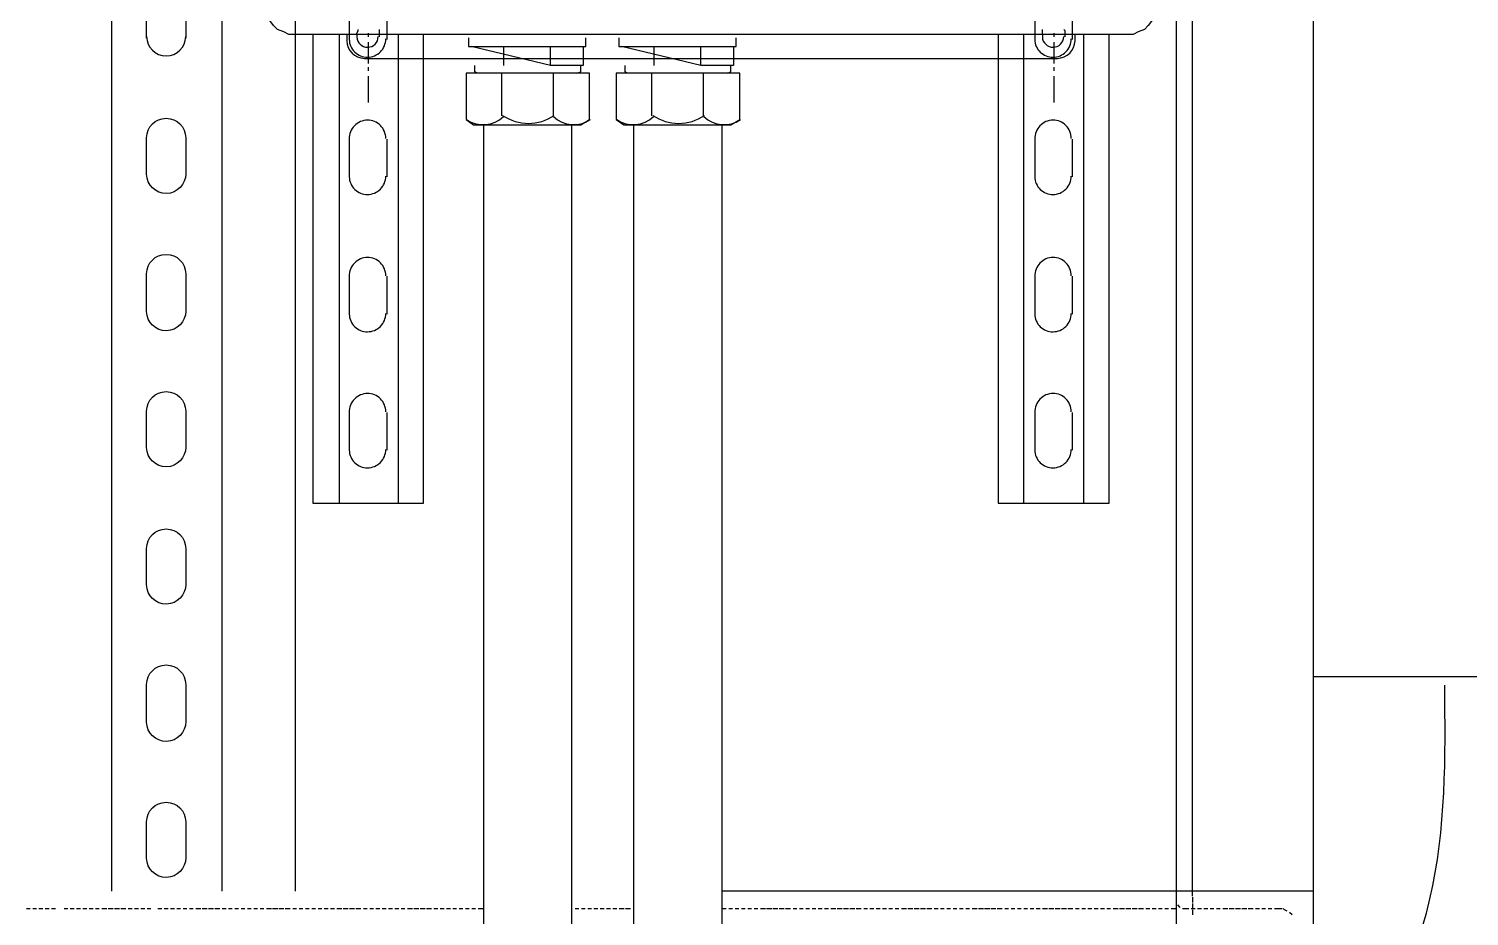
# Model space of a CAD drawing. Header units: feet. Extents: x -159 to 1687, y -48 to 1556.
# Drawn here: x 1329.73 to 1350.77, y 1045.28 to 1058.25 of the extents above; entities that cross this region are included whole.
import ezdxf

# ---------------------------------------------------------------- set-up
doc = ezdxf.new("R2010")
doc.units = ezdxf.units.FT
doc.header["$MEASUREMENT"] = 0
for name, color, linetype in [('G-ANNO-TEXT', 1, 'Continuous'), ('PDF8_LP_OBJ-Hidden', 7, 'Continuous'), ('PDF8_LP_OBJ-Misc', 7, 'Continuous')]:
    doc.layers.add(name, color=color, linetype=linetype)

msp = doc.modelspace()

# ---------------------------------------------------------------- linework, layer by layer
at = {"layer": 'G-ANNO-TEXT'}
for points in [[(1330.39041, 1009.92973), (1330.39041, 1018.64412), (1330.60575, 1035.31979), (1338.68036, 1038.22458), (1345.89372, 1040.05353), (1350.20019, 1045.54037), (1350.4155, 1048.66033)], [(1332.65128, 1009.92973), (1332.65128, 1018.64412), (1332.86662, 1035.31979), (1340.94123, 1038.22458), (1348.15459, 1040.05353), (1352.46106, 1045.54037), (1352.67637, 1048.66033)]]:
    msp.add_spline(points, degree=3, dxfattribs=at)
at = {"layer": 'PDF8_LP_OBJ-Hidden', "lineweight": 25}
for points in [[(1334.52238, 1058.17065), (1334.52238, 1058.18906), (1334.54079, 1058.22588), (1334.54079, 1058.24429)], [(1334.85375, 1058.17065), (1334.85375, 1058.24429)], [(1344.53711, 1058.17065), (1344.53711, 1058.24429)], [(1344.86848, 1058.17065), (1344.86848, 1058.22588), (1344.85007, 1058.24429)], [(1346.52944, 1045.65224), (1346.49262, 1045.65224), (1346.49262, 1045.59701)], [(1346.6399, 1045.65224), (1346.56626, 1045.65224)], [(1346.73195, 1045.5786), (1346.73195, 1045.65224), (1346.65831, 1045.65224)], [(1346.82399, 1045.65224), (1346.75036, 1045.65224)], [(1346.91604, 1045.65224), (1346.8424, 1045.65224)], [(1347.00809, 1045.65224), (1346.95286, 1045.65224)], [(1347.10013, 1045.65224), (1347.04491, 1045.65224)], [(1347.19218, 1045.65224), (1347.13695, 1045.65224)], [(1347.28423, 1045.65224), (1347.229, 1045.65224)], [(1347.37628, 1045.65224), (1347.32105, 1045.65224)], [(1347.46832, 1045.65224), (1347.41309, 1045.65224)], [(1347.56037, 1045.65224), (1347.50514, 1045.65224)], [(1347.67083, 1045.65224), (1347.59719, 1045.65224)], [(1347.76287, 1045.65224), (1347.68924, 1045.65224)], [(1347.85492, 1045.65224), (1347.78128, 1045.65224)], [(1347.94697, 1045.65224), (1347.87333, 1045.65224)], [(1348.03902, 1045.65224), (1347.98379, 1045.65224)], [(1348.13106, 1045.65224), (1348.07583, 1045.65224)], [(1348.22311, 1045.65224), (1348.16788, 1045.65224)], [(1348.31516, 1045.65224), (1348.25993, 1045.65224)], [(1348.4072, 1045.65224), (1348.35198, 1045.65224)], [(1348.49925, 1045.59701), (1348.49925, 1045.65224), (1348.44402, 1045.65224)], [(1329.69522, 1045.39451), (1329.75045, 1045.39451)], [(1329.78727, 1045.39451), (1329.8425, 1045.39451)], [(1329.87932, 1045.39451), (1329.93455, 1045.39451)], [(1329.97136, 1045.39451), (1330.02659, 1045.39451)], [(1330.06341, 1045.39451), (1330.11864, 1045.39451)], [(1330.24525, 1045.39451), (1330.30048, 1045.39451)], [(1330.3373, 1045.39451), (1330.39253, 1045.39451)], [(1330.42934, 1045.39451), (1330.48457, 1045.39451)], [(1330.52139, 1045.39451), (1330.57662, 1045.39451)], [(1330.61344, 1045.39451), (1330.66867, 1045.39451)], [(1330.70549, 1045.39451), (1330.76071, 1045.39451)], [(1330.79753, 1045.39451), (1330.87117, 1045.39451)], [(1330.88958, 1045.39451), (1330.96322, 1045.39451)], [(1330.98163, 1045.39451), (1331.05527, 1045.39451)], [(1331.07367, 1045.39451), (1331.14731, 1045.39451)], [(1331.18413, 1045.39451), (1331.23936, 1045.39451)], [(1331.27618, 1045.39451), (1331.33141, 1045.39451)], [(1331.36823, 1045.39451), (1331.42345, 1045.39451)], [(1331.46027, 1045.39451), (1331.5155, 1045.39451)], [(1331.61781, 1045.39451), (1331.67304, 1045.39451)], [(1331.70986, 1045.39451), (1331.76508, 1045.39451)], [(1331.8019, 1045.39451), (1331.85713, 1045.39451)], [(1331.89395, 1045.39451), (1331.94918, 1045.39451)], [(1331.986, 1045.39451), (1332.04122, 1045.39451)], [(1332.07804, 1045.39451), (1332.13327, 1045.39451)], [(1332.17009, 1045.39451), (1332.24373, 1045.39451)], [(1332.26214, 1045.39451), (1332.33578, 1045.39451)], [(1332.35419, 1045.39451), (1332.42782, 1045.39451)], [(1332.44623, 1045.39451), (1332.51987, 1045.39451)], [(1332.55669, 1045.39451), (1332.61192, 1045.39451)], [(1332.64874, 1045.39451), (1332.70396, 1045.39451)], [(1332.74078, 1045.39451), (1332.79601, 1045.39451)], [(1332.83283, 1045.39451), (1332.88806, 1045.39451)], [(1332.92488, 1045.39451), (1332.98011, 1045.39451)], [(1333.01692, 1045.39451), (1333.07215, 1045.39451)], [(1333.10897, 1045.39451), (1333.1642, 1045.39451)], [(1333.20102, 1045.39451), (1333.27466, 1045.39451)], [(1333.29307, 1045.39451), (1333.3667, 1045.39451)], [(1333.38511, 1045.39451), (1333.45875, 1045.39451)], [(1333.47716, 1045.39451), (1333.5508, 1045.39451)], [(1333.58762, 1045.39451), (1333.64284, 1045.39451)], [(1333.67966, 1045.39451), (1333.73489, 1045.39451)], [(1333.77171, 1045.39451), (1333.82694, 1045.39451)], [(1333.86376, 1045.39451), (1333.91899, 1045.39451)], [(1333.95581, 1045.39451), (1334.01103, 1045.39451)], [(1334.04785, 1045.39451), (1334.10308, 1045.39451)], [(1334.1399, 1045.39451), (1334.19513, 1045.39451)], [(1334.23195, 1045.39451), (1334.30558, 1045.39451)], [(1334.32399, 1045.39451), (1334.39763, 1045.39451)], [(1334.41604, 1045.39451), (1334.48968, 1045.39451)], [(1334.50809, 1045.39451), (1334.58173, 1045.39451)], [(1334.61854, 1045.39451), (1334.67377, 1045.39451)], [(1334.71059, 1045.39451), (1334.76582, 1045.39451)], [(1334.80264, 1045.39451), (1334.85787, 1045.39451)], [(1334.89469, 1045.39451), (1334.94991, 1045.39451)], [(1334.98673, 1045.39451), (1335.04196, 1045.39451)], [(1335.07878, 1045.39451), (1335.13401, 1045.39451)], [(1335.17083, 1045.39451), (1335.22606, 1045.39451)], [(1335.26287, 1045.39451), (1335.33651, 1045.39451)], [(1335.35492, 1045.39451), (1335.42856, 1045.39451)], [(1335.44697, 1045.39451), (1335.52061, 1045.39451)], [(1335.53902, 1045.39451), (1335.61265, 1045.39451)], [(1335.64947, 1045.39451), (1335.7047, 1045.39451)], [(1335.74152, 1045.39451), (1335.79675, 1045.39451)], [(1335.83357, 1045.39451), (1335.88879, 1045.39451)], [(1335.92561, 1045.39451), (1335.98084, 1045.39451)], [(1336.01766, 1045.39451), (1336.07289, 1045.39451)], [(1336.10971, 1045.39451), (1336.16494, 1045.39451)], [(1336.20176, 1045.39451), (1336.25698, 1045.39451)], [(1336.2938, 1045.39451), (1336.36744, 1045.39451)], [(1337.71133, 1045.39451), (1337.76656, 1045.39451)], [(1337.80337, 1045.39451), (1337.8586, 1045.39451)], [(1337.89542, 1045.39451), (1337.95065, 1045.39451)], [(1337.98747, 1045.39451), (1338.0427, 1045.39451)], [(1338.07952, 1045.39451), (1338.13474, 1045.39451)], [(1338.17156, 1045.39451), (1338.22679, 1045.39451)], [(1338.26361, 1045.39451), (1338.31884, 1045.39451)], [(1338.35566, 1045.39451), (1338.4293, 1045.39451)], [(1338.4477, 1045.39451), (1338.52134, 1045.39451)], [(1339.86523, 1045.39451), (1339.92046, 1045.39451)], [(1339.95728, 1045.39451), (1340.01251, 1045.39451)], [(1340.04932, 1045.39451), (1340.10455, 1045.39451)], [(1340.14137, 1045.39451), (1340.1966, 1045.39451)], [(1340.23342, 1045.39451), (1340.28865, 1045.39451)], [(1340.32547, 1045.39451), (1340.38069, 1045.39451)], [(1340.41751, 1045.39451), (1340.49115, 1045.39451)], [(1340.50956, 1045.39451), (1340.5832, 1045.39451)], [(1340.60161, 1045.39451), (1340.67525, 1045.39451)], [(1340.69365, 1045.39451), (1340.76729, 1045.39451)], [(1340.7857, 1045.39451), (1340.85934, 1045.39451)], [(1340.89616, 1045.39451), (1340.95139, 1045.39451)], [(1340.98821, 1045.39451), (1341.04343, 1045.39451)], [(1341.08025, 1045.39451), (1341.13548, 1045.39451)], [(1341.1723, 1045.39451), (1341.22753, 1045.39451)], [(1341.26435, 1045.39451), (1341.31958, 1045.39451)], [(1341.35639, 1045.39451), (1341.41162, 1045.39451)], [(1341.44844, 1045.39451), (1341.52208, 1045.39451)], [(1341.54049, 1045.39451), (1341.61413, 1045.39451)], [(1341.63254, 1045.39451), (1341.70617, 1045.39451)], [(1341.72458, 1045.39451), (1341.79822, 1045.39451)], [(1341.81663, 1045.39451), (1341.89027, 1045.39451)], [(1341.92709, 1045.39451), (1341.98231, 1045.39451)], [(1342.01913, 1045.39451), (1342.07436, 1045.39451)], [(1342.11118, 1045.39451), (1342.16641, 1045.39451)], [(1342.20323, 1045.39451), (1342.25846, 1045.39451)], [(1342.29527, 1045.39451), (1342.3505, 1045.39451)], [(1342.38732, 1045.39451), (1342.44255, 1045.39451)], [(1342.47937, 1045.39451), (1342.55301, 1045.39451)], [(1342.57142, 1045.39451), (1342.64505, 1045.39451)], [(1342.66346, 1045.39451), (1342.7371, 1045.39451)], [(1342.75551, 1045.39451), (1342.82915, 1045.39451)], [(1342.84756, 1045.39451), (1342.9212, 1045.39451)], [(1342.95801, 1045.39451), (1343.01324, 1045.39451)], [(1343.05006, 1045.39451), (1343.10529, 1045.39451)], [(1343.14211, 1045.39451), (1343.19734, 1045.39451)], [(1343.23416, 1045.39451), (1343.28938, 1045.39451)], [(1343.3262, 1045.39451), (1343.38143, 1045.39451)], [(1343.41825, 1045.39451), (1343.47348, 1045.39451)], [(1343.5103, 1045.39451), (1343.58393, 1045.39451)], [(1343.60234, 1045.39451), (1343.67598, 1045.39451)], [(1343.69439, 1045.39451), (1343.76803, 1045.39451)], [(1343.78644, 1045.39451), (1343.86008, 1045.39451)], [(1343.87849, 1045.39451), (1343.95212, 1045.39451)], [(1343.98894, 1045.39451), (1344.04417, 1045.39451)], [(1344.08099, 1045.39451), (1344.13622, 1045.39451)], [(1344.17304, 1045.39451), (1344.22826, 1045.39451)], [(1344.26508, 1045.39451), (1344.32031, 1045.39451)], [(1344.35713, 1045.39451), (1344.41236, 1045.39451)], [(1344.44918, 1045.39451), (1344.50441, 1045.39451)], [(1344.54122, 1045.39451), (1344.61486, 1045.39451)], [(1344.63327, 1045.39451), (1344.70691, 1045.39451)], [(1344.72532, 1045.39451), (1344.79896, 1045.39451)], [(1344.81737, 1045.39451), (1344.891, 1045.39451)], [(1344.90941, 1045.39451), (1344.98305, 1045.39451)], [(1345.01987, 1045.39451), (1345.0751, 1045.39451)], [(1345.11192, 1045.39451), (1345.16715, 1045.39451)], [(1345.20396, 1045.39451), (1345.25919, 1045.39451)], [(1345.29601, 1045.39451), (1345.35124, 1045.39451)], [(1345.38806, 1045.39451), (1345.44329, 1045.39451)], [(1345.48011, 1045.39451), (1345.53533, 1045.39451)], [(1345.57215, 1045.39451), (1345.64579, 1045.39451)], [(1345.6642, 1045.39451), (1345.73784, 1045.39451)], [(1345.75625, 1045.39451), (1345.82988, 1045.39451)], [(1345.84829, 1045.39451), (1345.92193, 1045.39451)], [(1345.94034, 1045.39451), (1346.01398, 1045.39451)], [(1346.0508, 1045.39451), (1346.10603, 1045.39451)], [(1346.14284, 1045.39451), (1346.19807, 1045.39451)], [(1346.23489, 1045.39451), (1346.29012, 1045.39451)], [(1346.32694, 1045.39451), (1346.38217, 1045.39451)], [(1346.41899, 1045.39451), (1346.49262, 1045.39451)], [(1346.49262, 1045.56019), (1346.49262, 1045.48656)], [(1346.51103, 1045.44974), (1346.54785, 1045.41292)], [(1346.58467, 1045.39451), (1346.67672, 1045.39451)], [(1346.71354, 1045.39451), (1346.76877, 1045.39451)], [(1346.73195, 1045.56019), (1346.73195, 1045.48656)], [(1346.73195, 1045.46815), (1346.73195, 1045.39451)], [(1346.73195, 1045.3761), (1346.73195, 1045.30246)], [(1346.80558, 1045.39451), (1346.86081, 1045.39451)], [(1346.89763, 1045.39451), (1346.95286, 1045.39451)], [(1346.98968, 1045.39451), (1347.04491, 1045.39451)], [(1347.08173, 1045.39451), (1347.13695, 1045.39451)], [(1347.17377, 1045.39451), (1347.24741, 1045.39451)], [(1347.26582, 1045.39451), (1347.33946, 1045.39451)], [(1347.35787, 1045.39451), (1347.4315, 1045.39451)], [(1347.44991, 1045.39451), (1347.52355, 1045.39451)], [(1347.54196, 1045.39451), (1347.6156, 1045.39451)], [(1347.65242, 1045.39451), (1347.70765, 1045.39451)], [(1347.74446, 1045.39451), (1347.79969, 1045.39451)], [(1347.83651, 1045.39451), (1347.89174, 1045.39451)], [(1347.92856, 1045.39451), (1348.03902, 1045.39451)], [(1348.11265, 1045.35769), (1348.07583, 1045.3761), (1348.05742, 1045.39451)], [(1348.49925, 1045.50497), (1348.49925, 1045.5786)], [(1348.49925, 1045.41292), (1348.49925, 1045.46815)], [(1348.49925, 1045.32087), (1348.49925, 1045.3761)], [(1348.18629, 1045.30246), (1348.14947, 1045.33928)]]:
    msp.add_lwpolyline(points, dxfattribs=at)
at = {"layer": 'PDF8_LP_OBJ-Misc', "lineweight": 25}
for points in [[(1346.49262, 1064.02485), (1346.49262, 1009.66182), (1348.49925, 1009.66182), (1348.49925, 1085.63751)], [(1346.23078, 1073.41366), (1346.23078, 1058.63089), (1346.19396, 1058.44679), (1346.0835, 1058.29952), (1346.02827, 1058.24429), (1345.93623, 1058.20747), (1345.86259, 1058.17065), (1333.52828, 1058.17065), (1333.45464, 1058.20747), (1333.36259, 1058.24429), (1333.30736, 1058.29952), (1333.25213, 1058.37315), (1333.19691, 1058.44679), (1333.19691, 1058.48361)], [(1330.93666, 1064.02485), (1330.93666, 1045.65224)], [(1332.55669, 1045.65224), (1332.55669, 1064.02485)], [(1333.62444, 1045.65224), (1333.62444, 1064.02485)], [(1346.73195, 1045.65224), (1346.73195, 1064.02485)], [(1334.96421, 1058.09701), (1334.96421, 1058.63089)], [(1344.97894, 1058.09701), (1344.97894, 1058.63089)], [(1333.87805, 1058.17065), (1333.87805, 1051.32234), (1335.49808, 1051.32234), (1335.49808, 1058.17065)], [(1334.26465, 1058.17065), (1334.26465, 1051.32234)], [(1334.68807, 1058.18906), (1334.68807, 1058.13383)], [(1334.68807, 1058.06019), (1334.68807, 1057.74723)], [(1334.85375, 1058.13383), (1334.85375, 1058.17065)], [(1335.1299, 1051.32234), (1335.1299, 1058.17065)], [(1336.15576, 1058.12255), (1336.15576, 1057.99368), (1337.86784, 1057.99368)], [(1337.86784, 1057.99368), (1337.86784, 1058.12255)], [(1338.35025, 1058.12255), (1338.35025, 1057.99368), (1340.06232, 1057.99368)], [(1340.06232, 1057.99368), (1340.06232, 1058.12255)], [(1343.89278, 1058.17065), (1343.89278, 1051.32234), (1345.51281, 1051.32234), (1345.51281, 1058.17065)], [(1344.26097, 1058.17065), (1344.26097, 1051.32234)], [(1344.7028, 1058.18906), (1344.7028, 1058.13383)], [(1344.7028, 1058.06019), (1344.7028, 1057.74723)], [(1344.86848, 1058.13383), (1344.86848, 1058.17065)], [(1345.14462, 1051.32234), (1345.14462, 1058.17065)], [(1337.83102, 1057.99368), (1337.83102, 1057.71754), (1337.35237, 1057.71754), (1336.19258, 1057.99368)], [(1336.67122, 1057.71754), (1336.67122, 1057.99368)], [(1337.35237, 1057.71754), (1337.35237, 1057.99368)], [(1340.0255, 1057.99368), (1340.0255, 1057.71754), (1339.54686, 1057.71754), (1338.38707, 1057.99368)], [(1338.86571, 1057.71754), (1338.86571, 1057.99368)], [(1339.54686, 1057.71754), (1339.54686, 1057.99368)], [(1334.68807, 1057.69201), (1334.68807, 1057.63678)], [(1336.28463, 1057.60709), (1336.24781, 1057.62549), (1336.24781, 1057.71754)], [(1336.63441, 1057.60709), (1336.63441, 1056.98116)], [(1337.38919, 1057.60709), (1337.38919, 1056.98116)], [(1337.73897, 1057.60709), (1337.7942, 1057.62549), (1337.7942, 1057.71754)], [(1338.47911, 1057.60709), (1338.44229, 1057.62549), (1338.44229, 1057.71754)], [(1338.82889, 1057.60709), (1338.82889, 1056.98116)], [(1339.58368, 1057.60709), (1339.58368, 1056.98116)], [(1339.93346, 1057.60709), (1339.98869, 1057.62549), (1339.98869, 1057.71754)], [(1344.7028, 1057.69201), (1344.7028, 1057.63678)], [(1334.68807, 1057.56314), (1334.68807, 1057.17654)], [(1344.7028, 1057.56314), (1344.7028, 1057.17654)], [(1336.37667, 1009.72871), (1336.37667, 1056.8523)], [(1337.66533, 1009.7204), (1337.66533, 1056.8523)], [(1338.57116, 1009.72871), (1338.57116, 1056.8523)], [(1339.85982, 1009.7204), (1339.85982, 1056.8523)], [(1334.96421, 1056.09039), (1334.96421, 1056.64267)], [(1344.97894, 1056.09039), (1344.97894, 1056.64267)], [(1334.96421, 1054.08376), (1334.96421, 1054.63604)], [(1344.97894, 1054.08376), (1344.97894, 1054.63604)], [(1334.96421, 1052.09554), (1334.96421, 1052.64782)], [(1344.97894, 1052.09554), (1344.97894, 1052.64782)], [(1348.49925, 1048.78524), (1358.40352, 1048.78524)], [(1348.49925, 1045.65224), (1339.85982, 1045.65224)]]:
    msp.add_lwpolyline(points, dxfattribs=at)
for points in [[(1331.45212, 1058.11542), (1331.45212, 1058.66771, -0.99636306), (1332.02282, 1058.66771), (1332.02282, 1058.11542)], [(1334.9458, 1058.64009, 0.41421362), (1334.67886, 1058.90703, 0.41421362), (1334.41193, 1058.63089), (1334.41193, 1058.09701, 0.41421362), (1334.67886, 1057.83928, 0.41421362), (1334.9458, 1058.10622)], [(1344.96053, 1058.64009, 0.41421362), (1344.69359, 1058.90703, 0.41421362), (1344.42665, 1058.63089), (1344.42665, 1058.09701, 0.41421362), (1344.69359, 1057.83928, 0.41421362), (1344.96053, 1058.10622)], [(1334.37511, 1058.17065), (1334.37511, 1058.0786, 0.39879692), (1334.63284, 1057.82087), (1344.75802, 1057.82087, 0.39857418), (1345.01576, 1058.0786), (1345.01576, 1058.17065)], [(1334.52238, 1058.17065), (1334.52238, 1058.13383, 0.97155055), (1334.83528, 1058.13852)], [(1344.53711, 1058.17065), (1344.53711, 1058.13383, 0.97155055), (1344.85001, 1058.13852)], [(1334.9458, 1056.65187, 0.41421362), (1334.67886, 1056.91881, 0.41421362), (1334.41193, 1056.64267), (1334.41193, 1056.09039, 0.41421362), (1334.67886, 1055.83265, 0.41421362), (1334.9458, 1056.09959)], [(1344.96053, 1056.65187, 0.41421362), (1344.69359, 1056.91881, 0.41421362), (1344.42665, 1056.64267), (1344.42665, 1056.09039, 0.41421362), (1344.69359, 1055.83265, 0.41421362), (1344.96053, 1056.09959)], [(1334.9458, 1054.64525, 0.41421362), (1334.67886, 1054.91218, 0.41421362), (1334.41193, 1054.63604), (1334.41193, 1054.08376, 0.41421362), (1334.67886, 1053.82603, 0.41421362), (1334.9458, 1054.09296)], [(1344.96053, 1054.64525, 0.41421362), (1344.69359, 1054.91218, 0.41421362), (1344.42665, 1054.63604), (1344.42665, 1054.08376, 0.41421362), (1344.69359, 1053.82603, 0.41421362), (1344.96053, 1054.09296)], [(1334.9458, 1052.65703, 0.41421362), (1334.67886, 1052.92396, 0.41421362), (1334.41193, 1052.64782), (1334.41193, 1052.09554, 0.41421362), (1334.67886, 1051.83781, 0.41421362), (1334.9458, 1052.10475)], [(1344.96053, 1052.65703, 0.41421362), (1344.69359, 1052.92396, 0.41421362), (1344.42665, 1052.64782), (1344.42665, 1052.09554, 0.41421362), (1344.69359, 1051.83781, 0.41421362), (1344.96053, 1052.10475)]]:
    msp.add_lwpolyline(points, format="xyb", dxfattribs=at)
for points in [[(1336.11894, 1056.92594), (1336.2294, 1056.8523), (1337.7942, 1056.8523), (1337.92306, 1056.92594), (1337.92306, 1057.60709), (1336.11894, 1057.60709)], [(1338.31343, 1056.92594), (1338.42388, 1056.8523), (1339.98869, 1056.8523), (1340.11755, 1056.92594), (1340.11755, 1057.60709), (1338.31343, 1057.60709)]]:
    msp.add_lwpolyline(points, close=True, dxfattribs=at)
for points in [[(1332.02282, 1056.66108), (1332.02281, 1056.13537, -0.99636306), (1331.45212, 1056.1272), (1331.45212, 1056.66108, -0.99636306)], [(1332.02282, 1054.67286), (1332.02281, 1054.12874, -0.99636306), (1331.45212, 1054.12058), (1331.45212, 1054.67286, -0.99636306)], [(1332.02282, 1052.66623), (1332.02281, 1052.14052, -0.99636306), (1331.45212, 1052.13236), (1331.45212, 1052.66623, -0.99636306)], [(1332.02282, 1050.65961), (1332.02281, 1050.1339, -0.99636306), (1331.45212, 1050.12573), (1331.45212, 1050.65961, -0.99636306)], [(1332.02282, 1048.67139), (1332.02281, 1048.12727, -0.99636306), (1331.45212, 1048.1191), (1331.45212, 1048.67139, -0.99636306)], [(1332.02282, 1046.66476), (1332.02281, 1046.13905, -0.99636306), (1331.45212, 1046.13089), (1331.45212, 1046.66476, -0.99636306)]]:
    msp.add_lwpolyline(points, format="xyb", close=True, dxfattribs=at)
for centre, radius, start, end in [((1331.73747, 1058.14304), 0.28535, 180.208761, 359.791239), ((1336.36747, 1057.28492), 0.43262, 235.920404, 313.368539), ((1337.03021, 1057.54265), 0.67194, 235.826999, 304.173001), ((1337.69295, 1057.28492), 0.43262, 226.631461, 304.079596), ((1338.56196, 1057.28492), 0.43262, 235.920404, 313.368539), ((1339.22469, 1057.54265), 0.67194, 235.826999, 304.173001), ((1339.88743, 1057.28492), 0.43262, 226.631461, 304.079596)]:
    msp.add_arc(centre, radius, start, end, dxfattribs=at)

doc.saveas('drawing.dxf')
